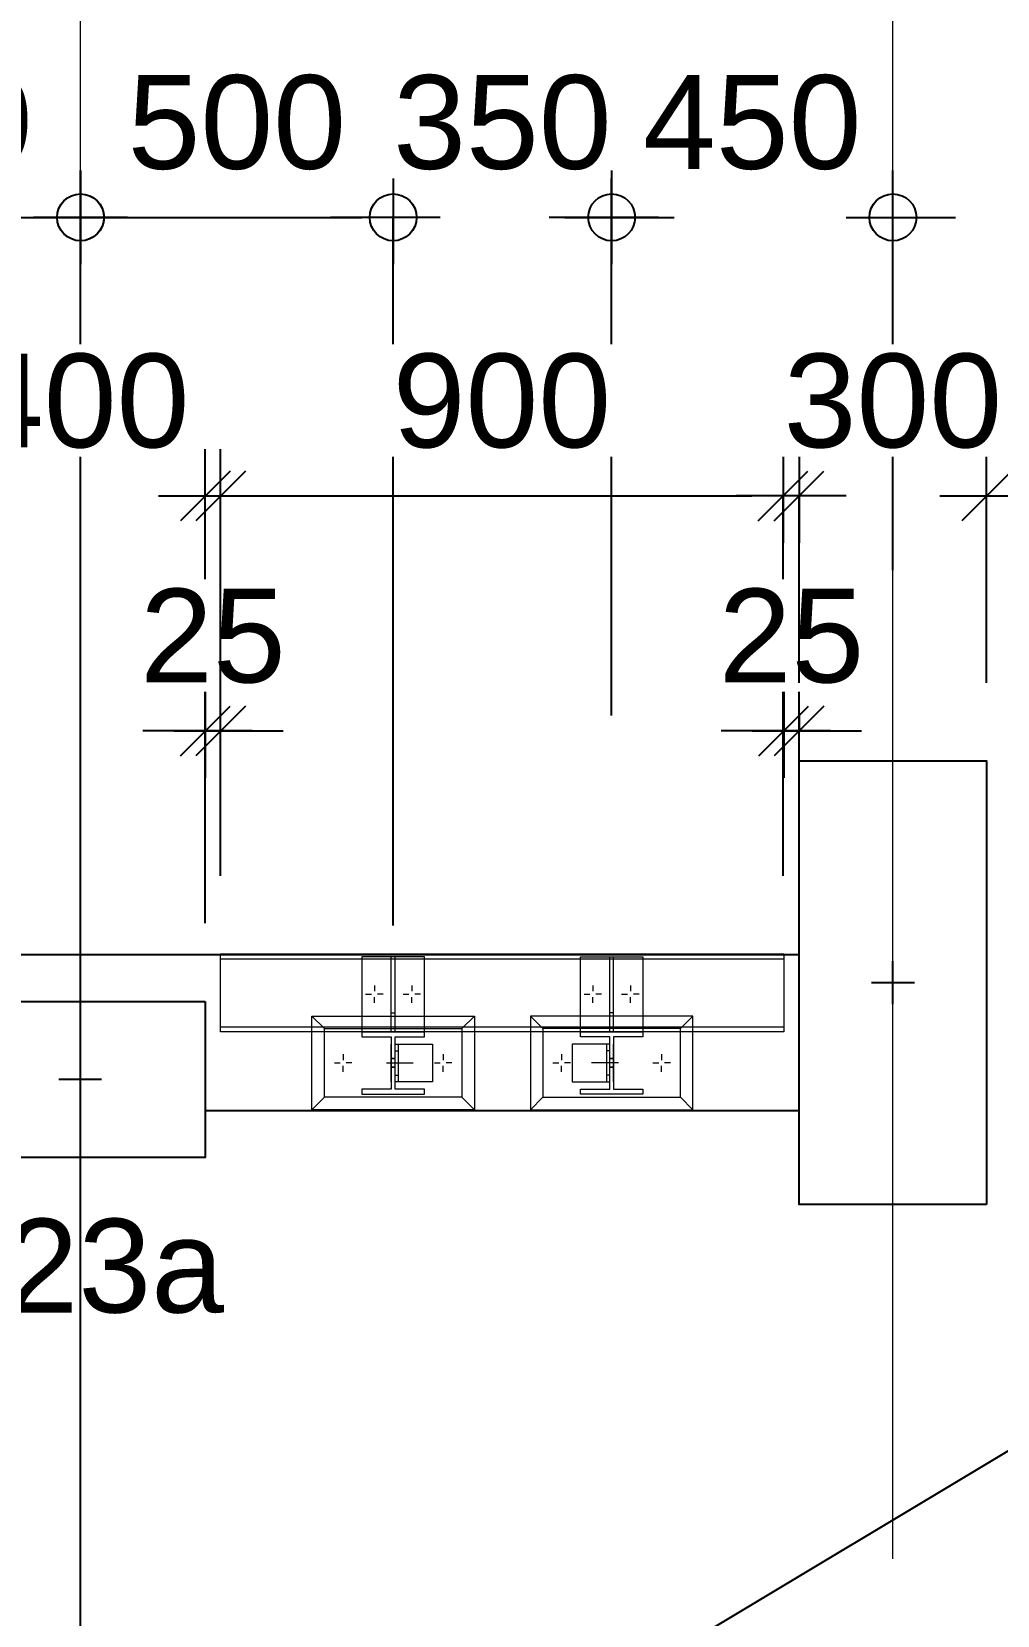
# Model space of a CAD drawing. Header units: millimetres. Extents: x 663313 to 1226001, y 1431724 to 1620898.
# Drawn here: x 663620.898 to 663622.443, y 1524778.217 to 1524780.751 of the extents above; entities that cross this region are included whole.
import ezdxf

# ---------------------------------------------------------------- set-up
doc = ezdxf.new("R2010")
doc.units = ezdxf.units.MM
for name, pattern in [('Grid Line', [22.225, 12.7, -3.175, 3.175, -3.175]), ('HIDDEN', [0.375, 0.25, -0.125]), ('XKITLINE00', [0]), ('XKITLINE02', [4, 2, -2])]:
    doc.linetypes.add(name, pattern=pattern)
doc.layers.get('Defpoints').update_dxf_attribs({"color": 140})
for name, color, linetype in [('000 - D I M', 1, 'Continuous'), ('BR', 6, 'Continuous'), ('CVA044__', 2, 'Continuous'), ('DIM', 1, 'Continuous')]:
    doc.layers.add(name, color=color, linetype=linetype)
for name, color, linetype, lineweight in [('Bolt', 7, 'Continuous', 0), ('Part', 2, 'Continuous', 0), ('S-GRID', 1, 'Continuous', 9)]:
    doc.layers.add(name, color=color, linetype=linetype, lineweight=lineweight)
doc.styles.add('Arial', font='arial.ttf')
doc.dimstyles.new('Dim-Cen', dxfattribs={"dimscale": 0.05, "dimtxt": 3, "dimasz": 1, "dimexe": 0, "dimexo": 1, "dimgap": 1.5, "dimtad": 1, "dimdec": 0, "dimlfac": 1000, "dimzin": 1, "dimdsep": 46, "dimtxsty": 'Arial', "dimblk": 'CEN1', "dimcen": 0.09, "dimclrd": 1, "dimclre": 49, "dimclrt": 3, "dimadec": 0, "dimazin": 0, "dimtfac": 1, "dimtdec": 0, "dimtix": 1, "dimtofl": 0, "dimtmove": 2, "dimatfit": 3, "dimfxl": 1, "dimtfill": 1, "dimtolj": 1, "dimtzin": 0, "dimarcsym": 1})
doc.dimstyles.new('Dim-End', dxfattribs={"dimscale": 0.05, "dimtxt": 3, "dimasz": 1, "dimexe": 0, "dimexo": 2.5, "dimgap": 1.5, "dimtad": 1, "dimdec": 0, "dimlfac": 1000, "dimzin": 1, "dimdsep": 46, "dimtxsty": 'Arial', "dimblk": 'END', "dimcen": 0.09, "dimclrd": 1, "dimclre": 49, "dimclrt": 3, "dimadec": 0, "dimazin": 0, "dimtfac": 1, "dimtdec": 0, "dimtix": 1, "dimtofl": 0, "dimtmove": 2, "dimatfit": 3, "dimfxl": 1, "dimtfill": 1, "dimtfillclr": 256, "dimtolj": 1, "dimtzin": 0, "dimarcsym": 0})

# ---------------------------------------------------------------- blocks, each defined once
blk = doc.blocks.new('C25')
at = {"layer": 'BR', "color": 1}
for p, q in [((0, 0.0343), (0, -0.0343)), ((-0.0343, 0), (0.0343, 0))]:
    blk.add_line(p, q, dxfattribs=at)
at = {"layer": 'BR', "color": 5, "ltscale": 5}
blk.add_lwpolyline([(-0.125, 0.2), (0.125, 0.2), (0.125, -0.2), (-0.125, -0.2)], close=True, dxfattribs=at)
blk = doc.blocks.new('C32')
at = {"layer": 'BR', "color": 1}
for p, q in [((0, 0.0343), (0, -0.0343)), ((-0.0343, 0), (0.0343, 0))]:
    blk.add_line(p, q, dxfattribs=at)
at = {"layer": 'BR', "color": 5, "ltscale": 5}
blk.add_lwpolyline([(-0.15, 0.355), (0.15, 0.355), (0.15, -0.355), (-0.15, -0.355)], close=True, dxfattribs=at)
blk = doc.blocks.new('CEN1')
at = {"color": 1}
for p, q in [((0, 1.5), (0, -1.5)), ((1.5, 0), (-1.5, 0))]:
    blk.add_line(p, q, dxfattribs=at)
at = {"color": 3}
blk.add_circle((0, 0), 0.75, dxfattribs=at)
blk = doc.blocks.new('*D4428')
at = {"layer": '000 - D I M', "color": 49, "lineweight": -2, "transparency": 16777216}
for p, q in [((663620.4767, 1524780.2072), (663620.4767, 1524780.4539)), ((663620.9762, 1524774.1427), (663620.9762, 1524780.4539))]:
    blk.add_line(p, q, dxfattribs=at)
at = {"layer": '000 - D I M', "color": 1, "lineweight": -2, "transparency": 16777216}
blk.add_line((663620.5267, 1524780.4539), (663620.9262, 1524780.4539), dxfattribs=at)
at = {"layer": 'Defpoints', "color": 0, "transparency": 16777216}
for p in [(663620.9762, 1524780.4539), (663620.4767, 1524780.1572), (663620.9762, 1524774.0927)]:
    blk.add_point(p, dxfattribs=at)
at = {"layer": '000 - D I M', "color": 1, "lineweight": -2, "transparency": 16777216, "xscale": 0.05, "yscale": 0.05, "zscale": 0.05, "rotation": 180}
blk.add_blockref('CEN1', (663620.4767, 1524780.4539), dxfattribs=at)
at = {"layer": '000 - D I M', "color": 1, "lineweight": -2, "transparency": 16777216, "xscale": 0.05, "yscale": 0.05, "zscale": 0.05}
blk.add_blockref('CEN1', (663620.9762, 1524780.4539), dxfattribs=at)
at = {"layer": '000 - D I M', "color": 3, "transparency": 16777216, "insert": (663620.7265, 1524780.6055), "char_height": 0.15, "attachment_point": 5, "style": 'Arial', "bg_fill": 3, "box_fill_scale": 1.1, "bg_fill_color": 256, "bg_fill_true_color": 13158600, "bg_fill_transparency": 0}
blk.add_mtext('\\A1;499', dxfattribs=at)
blk = doc.blocks.new('44')
at = {"layer": 'Bolt', "color": 21, "linetype": 'XKITLINE00', "lineweight": 0}
for p, q in [((31.2666, 28.4456), (31.2759, 28.4456)), ((31.2666, 28.4456), (31.2759, 28.4456)), ((31.2806, 28.4596), (31.2806, 28.4503)), ((31.2806, 28.4596), (31.2806, 28.4503)), ((31.2806, 28.4316), (31.2806, 28.4409)), ((31.2806, 28.4316), (31.2806, 28.4409)), ((31.2946, 28.4456), (31.2852, 28.4456)), ((31.2946, 28.4456), (31.2852, 28.4456)), ((31.3766, 28.3956), (31.3859, 28.3956)), ((31.3906, 28.4096), (31.3906, 28.4003)), ((31.3906, 28.3816), (31.3906, 28.3909)), ((31.4046, 28.3956), (31.3952, 28.3956)), ((31.3766, 28.3356), (31.3859, 28.3356)), ((31.3906, 28.3496), (31.3906, 28.3403)), ((31.4046, 28.3356), (31.3952, 28.3356)), ((31.3906, 28.3216), (31.3906, 28.3309)), ((31.2666, 28.2856), (31.2759, 28.2856)), ((31.2666, 28.2856), (31.2759, 28.2856)), ((31.2806, 28.2996), (31.2806, 28.2903)), ((31.2806, 28.2996), (31.2806, 28.2903)), ((31.2946, 28.2856), (31.2852, 28.2856)), ((31.2946, 28.2856), (31.2852, 28.2856)), ((31.2806, 28.2716), (31.2806, 28.2809)), ((31.2806, 28.2716), (31.2806, 28.2809)), ((31.2806, 28.11), (31.2806, 28.1007)), ((31.2806, 28.11), (31.2806, 28.1007)), ((31.2666, 28.096), (31.2759, 28.096)), ((31.2666, 28.096), (31.2759, 28.096)), ((31.2806, 28.082), (31.2806, 28.0913)), ((31.2806, 28.082), (31.2806, 28.0913)), ((31.2946, 28.096), (31.2852, 28.096)), ((31.2946, 28.096), (31.2852, 28.096)), ((31.3906, 28.06), (31.3906, 28.0507)), ((31.3766, 28.046), (31.3859, 28.046)), ((31.3906, 28.032), (31.3906, 28.0413)), ((31.4046, 28.046), (31.3952, 28.046)), ((31.3766, 27.986), (31.3859, 27.986)), ((31.3906, 28), (31.3906, 27.9907)), ((31.3906, 27.972), (31.3906, 27.9813)), ((31.4046, 27.986), (31.3952, 27.986)), ((31.2666, 27.936), (31.2759, 27.936)), ((31.2666, 27.936), (31.2759, 27.936)), ((31.2806, 27.95), (31.2806, 27.9407)), ((31.2806, 27.95), (31.2806, 27.9407)), ((31.2806, 27.922), (31.2806, 27.9313)), ((31.2806, 27.922), (31.2806, 27.9313)), ((31.2946, 27.936), (31.2852, 27.936)), ((31.2946, 27.936), (31.2852, 27.936))]:
    blk.add_line(p, q, dxfattribs=at)
at = {"layer": 'Bolt', "color": 21, "linetype": 'XKITLINE02', "lineweight": 0}
for p, q in [((31.2611, 28.3626), (31.2611, 28.3576)), ((31.2736, 28.3686), (31.2736, 28.3626)), ((31.2736, 28.3626), (31.2736, 28.3686)), ((31.2806, 28.3765), (31.2806, 28.3336)), ((31.2876, 28.3686), (31.2876, 28.3626)), ((31.2876, 28.3626), (31.2876, 28.3686)), ((31.3001, 28.3626), (31.3001, 28.3576)), ((31.2806, 28.0051), (31.2806, 28.048)), ((31.2611, 28.019), (31.2611, 28.024)), ((31.2736, 28.019), (31.2736, 28.013)), ((31.2736, 28.013), (31.2736, 28.019)), ((31.2876, 28.019), (31.2876, 28.013)), ((31.2876, 28.013), (31.2876, 28.019)), ((31.3001, 28.019), (31.3001, 28.024))]:
    blk.add_line(p, q, dxfattribs=at)
at = {"layer": 'Part', "color": 251, "linetype": 'HIDDEN', "lineweight": 0, "ltscale": 5}
for p, q in [((31.3382, 28.6406), (31.3382, 27.7406)), ((31.4472, 28.6406), (31.4472, 27.7406))]:
    blk.add_line(p, q, dxfattribs=at)
at = {"layer": 'Part', "color": 21, "linetype": 'XKITLINE00', "lineweight": 0}
blk.add_line((31.4552, 28.6406), (31.4552, 27.7406), dxfattribs=at)
at = {"layer": 'Part', "lineweight": 0}
for p, q in [((31.2056, 28.4956), (31.2256, 28.4756)), ((31.2056, 28.2356), (31.2256, 28.2556)), ((31.2056, 28.146), (31.2256, 28.126)), ((31.2056, 27.886), (31.2256, 27.906))]:
    blk.add_line(p, q, dxfattribs=at)
at = {"layer": 'Part', "color": 252, "linetype": 'HIDDEN', "lineweight": 0, "ltscale": 2}
for p, q in [((31.3356, 28.4756), (31.3556, 28.4956)), ((31.3356, 28.2556), (31.3556, 28.2356)), ((31.3356, 28.126), (31.3556, 28.146)), ((31.3356, 27.906), (31.3556, 27.886))]:
    blk.add_line(p, q, dxfattribs=at)
at = {"layer": 'Part', "color": 21, "linetype": 'XKITLINE02', "lineweight": 0}
for p, q in [((31.3306, 28.4156), (31.3306, 28.3156)), ((31.2506, 28.3686), (31.3106, 28.3686)), ((31.2506, 28.3626), (31.3106, 28.3626)), ((31.3606, 28.3686), (31.3606, 28.3626)), ((31.3306, 27.966), (31.3306, 28.066)), ((31.2506, 28.019), (31.3106, 28.019)), ((31.2506, 28.013), (31.3106, 28.013)), ((31.3606, 28.013), (31.3606, 28.019))]:
    blk.add_line(p, q, dxfattribs=at)
at = {"layer": 'Part', "linetype": 'XKITLINE02', "lineweight": 0}
for p, q in [((31.3306, 28.3686), (31.4506, 28.3686)), ((31.3306, 28.3626), (31.4506, 28.3626)), ((31.3106, 28.3576), (31.2506, 28.3576)), ((31.3106, 28.024), (31.2506, 28.024)), ((31.3306, 28.019), (31.4506, 28.019)), ((31.3306, 28.013), (31.4506, 28.013))]:
    blk.add_line(p, q, dxfattribs=at)
at = {"layer": 'Part', "color": 4, "lineweight": 0}
blk.add_lwpolyline([(31.3302, 27.7406), (31.3302, 28.6416), (31.4552, 28.6416), (31.4552, 27.7406), (31.3302, 27.7406)], dxfattribs=at)
at = {"layer": 'Part', "lineweight": 0}
for points in [[(31.3306, 28.2356), (31.2056, 28.2356), (31.2056, 28.4956), (31.3306, 28.4956)], [(31.3306, 28.2556), (31.2256, 28.2556), (31.2256, 28.4756), (31.3306, 28.4756)], [(31.3306, 28.146), (31.2056, 28.146), (31.2056, 27.886), (31.3306, 27.886)], [(31.3306, 28.126), (31.2256, 28.126), (31.2256, 27.906), (31.3306, 27.906)]]:
    blk.add_lwpolyline(points, dxfattribs=at)
at = {"layer": 'Part', "color": 252, "linetype": 'HIDDEN', "lineweight": 0, "ltscale": 2}
for points in [[(31.3306, 28.4956), (31.3556, 28.4956), (31.3556, 28.2356), (31.3306, 28.2356)], [(31.3306, 28.4756), (31.3356, 28.4756), (31.3356, 28.2556), (31.3306, 28.2556)], [(31.3306, 27.886), (31.3556, 27.886), (31.3556, 28.146), (31.3306, 28.146)], [(31.3306, 27.906), (31.3356, 27.906), (31.3356, 28.126), (31.3306, 28.126)]]:
    blk.add_lwpolyline(points, dxfattribs=at)
at = {"layer": 'Part', "linetype": 'XKITLINE02', "lineweight": 0}
for points in [[(31.3306, 28.4156), (31.3226, 28.4156), (31.3226, 28.3686), (31.2386, 28.3686), (31.2386, 28.4156), (31.2306, 28.4156), (31.2306, 28.3156), (31.2386, 28.3156), (31.2386, 28.3626), (31.3226, 28.3626), (31.3226, 28.3156), (31.3306, 28.3156)], [(31.3306, 27.966), (31.3226, 27.966), (31.3226, 28.013), (31.2386, 28.013), (31.2386, 27.966), (31.2306, 27.966), (31.2306, 28.066), (31.2386, 28.066), (31.2386, 28.019), (31.3226, 28.019), (31.3226, 28.066), (31.3306, 28.066)]]:
    blk.add_lwpolyline(points, close=True, dxfattribs=at)
for points in [[(31.3306, 28.3156), (31.4506, 28.3156), (31.4506, 28.4156), (31.3306, 28.4156)], [(31.3106, 28.3626), (31.3106, 28.3026), (31.2506, 28.3026), (31.2506, 28.3626)], [(31.3106, 28.019), (31.3106, 28.079), (31.2506, 28.079), (31.2506, 28.019)], [(31.3306, 28.066), (31.4506, 28.066), (31.4506, 27.966), (31.3306, 27.966)]]:
    blk.add_lwpolyline(points, dxfattribs=at)
blk = doc.blocks.new('*D4045')
at = {"layer": '000 - D I M', "color": 49, "lineweight": -2, "transparency": 16777216}
for p, q in [((663620.9763, 1524780.1619), (663620.9763, 1524780.4539)), ((663621.4764, 1524779.3208), (663621.4764, 1524780.4539))]:
    blk.add_line(p, q, dxfattribs=at)
at = {"layer": '000 - D I M', "color": 1, "lineweight": -2, "transparency": 16777216}
blk.add_line((663621.0263, 1524780.4539), (663621.4264, 1524780.4539), dxfattribs=at)
at = {"layer": 'Defpoints', "color": 0, "transparency": 16777216}
for p in [(663621.4764, 1524780.4539), (663620.9763, 1524780.1119), (663621.4764, 1524779.2708)]:
    blk.add_point(p, dxfattribs=at)
at = {"layer": '000 - D I M', "color": 1, "lineweight": -2, "transparency": 16777216, "xscale": 0.05, "yscale": 0.05, "zscale": 0.05, "rotation": 180}
blk.add_blockref('CEN1', (663620.9763, 1524780.4539), dxfattribs=at)
at = {"layer": '000 - D I M', "color": 1, "lineweight": -2, "transparency": 16777216, "xscale": 0.05, "yscale": 0.05, "zscale": 0.05}
blk.add_blockref('CEN1', (663621.4764, 1524780.4539), dxfattribs=at)
at = {"layer": '000 - D I M', "color": 3, "transparency": 16777216, "insert": (663621.2263, 1524780.6055), "char_height": 0.15, "attachment_point": 5, "style": 'Arial', "bg_fill": 3, "box_fill_scale": 1.1, "bg_fill_color": 256, "bg_fill_true_color": 13158600, "bg_fill_transparency": 0}
blk.add_mtext('\\A1;500', dxfattribs=at)
blk = doc.blocks.new('*D4046')
at = {"layer": '000 - D I M', "color": 1, "lineweight": -2, "transparency": 16777216}
for p, q in [((663621.4264, 1524780.4539), (663621.3764, 1524780.4539)), ((663621.876, 1524780.4539), (663621.926, 1524780.4539))]:
    blk.add_line(p, q, dxfattribs=at)
at = {"layer": '000 - D I M', "color": 49, "lineweight": -2, "transparency": 16777216}
for p, q in [((663621.4764, 1524779.657), (663621.4764, 1524780.4539)), ((663621.826, 1524779.657), (663621.826, 1524780.4539))]:
    blk.add_line(p, q, dxfattribs=at)
at = {"layer": 'Defpoints', "color": 0, "transparency": 16777216}
for p in [(663621.826, 1524780.4539), (663621.4764, 1524779.607), (663621.826, 1524779.607)]:
    blk.add_point(p, dxfattribs=at)
at = {"layer": '000 - D I M', "color": 1, "lineweight": -2, "transparency": 16777216, "xscale": 0.05, "yscale": 0.05, "zscale": 0.05}
blk.add_blockref('CEN1', (663621.4764, 1524780.4539), dxfattribs=at)
at = {"layer": '000 - D I M', "color": 1, "lineweight": -2, "transparency": 16777216, "xscale": 0.05, "yscale": 0.05, "zscale": 0.05, "rotation": 180}
blk.add_blockref('CEN1', (663621.826, 1524780.4539), dxfattribs=at)
at = {"layer": '000 - D I M', "color": 3, "transparency": 16777216, "insert": (663621.6512, 1524780.6055), "char_height": 0.15, "attachment_point": 5, "style": 'Arial', "bg_fill": 3, "box_fill_scale": 1.1, "bg_fill_color": 256, "bg_fill_true_color": 13158600, "bg_fill_transparency": 0}
blk.add_mtext('\\A1;350', dxfattribs=at)
blk = doc.blocks.new('*D4457')
at = {"layer": '000 - D I M', "color": 1, "lineweight": -2, "transparency": 16777216}
for p, q in [((663621.776, 1524780.4539), (663621.726, 1524780.4539)), ((663622.326, 1524780.4539), (663622.376, 1524780.4539))]:
    blk.add_line(p, q, dxfattribs=at)
at = {"layer": '000 - D I M', "color": 49, "lineweight": -2, "transparency": 16777216}
for p, q in [((663621.826, 1524779.8892), (663621.826, 1524780.4539)), ((663622.276, 1524779.8892), (663622.276, 1524780.4539))]:
    blk.add_line(p, q, dxfattribs=at)
at = {"layer": 'Defpoints', "color": 0, "transparency": 16777216}
for p in [(663621.826, 1524780.4539), (663621.826, 1524779.8392), (663622.276, 1524779.8392)]:
    blk.add_point(p, dxfattribs=at)
at = {"layer": '000 - D I M', "color": 1, "lineweight": -2, "transparency": 16777216, "xscale": 0.05, "yscale": 0.05, "zscale": 0.05}
blk.add_blockref('CEN1', (663621.826, 1524780.4539), dxfattribs=at)
at = {"layer": '000 - D I M', "color": 1, "lineweight": -2, "transparency": 16777216, "xscale": 0.05, "yscale": 0.05, "zscale": 0.05, "rotation": 180}
blk.add_blockref('CEN1', (663622.276, 1524780.4539), dxfattribs=at)
at = {"layer": '000 - D I M', "color": 3, "transparency": 16777216, "insert": (663622.051, 1524780.6055), "char_height": 0.15, "attachment_point": 5, "style": 'Arial', "bg_fill": 3, "box_fill_scale": 1.1, "bg_fill_color": 256, "bg_fill_true_color": 13158600, "bg_fill_transparency": 0}
blk.add_mtext('\\A1;450', dxfattribs=at)
blk = doc.blocks.new('END')
at = {"color": 1}
for p, q in [((0, 1.5), (0, -1.5)), ((1.5, 0), (-1.5, 0))]:
    blk.add_line(p, q, dxfattribs=at)
at = {"color": 3}
blk.add_line((-0.795, -0.795), (0.795, 0.795), dxfattribs=at)
blk = doc.blocks.new('*D4047')
at = {"layer": '000 - D I M', "color": 1, "lineweight": -2, "transparency": 16777216}
for p, q in [((663620.7257, 1524780.0082), (663620.6757, 1524780.0082)), ((663621.2257, 1524780.0082), (663621.2757, 1524780.0082))]:
    blk.add_line(p, q, dxfattribs=at)
at = {"layer": '000 - D I M', "color": 49, "lineweight": -2, "transparency": 16777216}
for p, q in [((663620.7757, 1524779.3243), (663620.7757, 1524780.0082)), ((663621.1757, 1524779.3243), (663621.1757, 1524780.0082))]:
    blk.add_line(p, q, dxfattribs=at)
at = {"layer": 'Defpoints', "color": 0, "transparency": 16777216}
for p in [(663621.1757, 1524780.0082), (663620.7757, 1524779.1993), (663621.1757, 1524779.1993)]:
    blk.add_point(p, dxfattribs=at)
at = {"layer": '000 - D I M', "color": 1, "lineweight": -2, "transparency": 16777216, "xscale": 0.05, "yscale": 0.05, "zscale": 0.05}
blk.add_blockref('END', (663620.7757, 1524780.0082), dxfattribs=at)
at = {"layer": '000 - D I M', "color": 1, "lineweight": -2, "transparency": 16777216, "xscale": 0.05, "yscale": 0.05, "zscale": 0.05, "rotation": 180}
blk.add_blockref('END', (663621.1757, 1524780.0082), dxfattribs=at)
at = {"layer": '000 - D I M', "color": 3, "transparency": 16777216, "insert": (663620.9757, 1524780.1598), "char_height": 0.15, "attachment_point": 5, "style": 'Arial', "bg_fill": 3, "box_fill_scale": 1.1, "bg_fill_color": 256, "bg_fill_true_color": 13158600, "bg_fill_transparency": 0}
blk.add_mtext('\\A1;400', dxfattribs=at)
blk = doc.blocks.new('*D4048')
at = {"layer": '000 - D I M', "color": 1, "lineweight": -2, "transparency": 16777216}
for p, q in [((663621.1257, 1524779.632), (663621.0757, 1524779.632)), ((663621.2504, 1524779.632), (663621.3004, 1524779.632))]:
    blk.add_line(p, q, dxfattribs=at)
at = {"layer": '000 - D I M', "color": 49, "lineweight": -2, "transparency": 16777216}
for p, q in [((663621.1757, 1524779.3243), (663621.1757, 1524779.632)), ((663621.2004, 1524779.4004), (663621.2004, 1524779.632))]:
    blk.add_line(p, q, dxfattribs=at)
at = {"layer": 'Defpoints', "color": 0, "transparency": 16777216}
for p in [(663621.2004, 1524779.632), (663621.2004, 1524779.2754), (663621.1757, 1524779.1993)]:
    blk.add_point(p, dxfattribs=at)
at = {"layer": '000 - D I M', "color": 1, "lineweight": -2, "transparency": 16777216, "xscale": 0.05, "yscale": 0.05, "zscale": 0.05}
blk.add_blockref('END', (663621.1757, 1524779.632), dxfattribs=at)
at = {"layer": '000 - D I M', "color": 1, "lineweight": -2, "transparency": 16777216, "xscale": 0.05, "yscale": 0.05, "zscale": 0.05, "rotation": 180}
blk.add_blockref('END', (663621.2004, 1524779.632), dxfattribs=at)
at = {"layer": '000 - D I M', "color": 3, "transparency": 16777216, "insert": (663621.188, 1524779.7836), "char_height": 0.15, "attachment_point": 5, "style": 'Arial', "bg_fill": 3, "box_fill_scale": 1.1, "bg_fill_color": 256, "bg_fill_true_color": 13158600, "bg_fill_transparency": 0}
blk.add_mtext('\\A1;25', dxfattribs=at)
blk = doc.blocks.new('*D4049')
at = {"layer": '000 - D I M', "color": 49, "lineweight": -2, "transparency": 16777216}
for p, q in [((663621.2004, 1524779.4004), (663621.2004, 1524780.0082)), ((663622.1004, 1524779.4004), (663622.1004, 1524780.0082))]:
    blk.add_line(p, q, dxfattribs=at)
at = {"layer": '000 - D I M', "color": 1, "lineweight": -2, "transparency": 16777216}
blk.add_line((663621.2504, 1524780.0082), (663622.0504, 1524780.0082), dxfattribs=at)
at = {"layer": 'Defpoints', "color": 0, "transparency": 16777216}
for p in [(663622.1004, 1524780.0082), (663621.2004, 1524779.2754), (663622.1004, 1524779.2754)]:
    blk.add_point(p, dxfattribs=at)
at = {"layer": '000 - D I M', "color": 1, "lineweight": -2, "transparency": 16777216, "xscale": 0.05, "yscale": 0.05, "zscale": 0.05, "rotation": 180}
blk.add_blockref('END', (663621.2004, 1524780.0082), dxfattribs=at)
at = {"layer": '000 - D I M', "color": 1, "lineweight": -2, "transparency": 16777216, "xscale": 0.05, "yscale": 0.05, "zscale": 0.05}
blk.add_blockref('END', (663622.1004, 1524780.0082), dxfattribs=at)
at = {"layer": '000 - D I M', "color": 3, "transparency": 16777216, "insert": (663621.6504, 1524780.1598), "char_height": 0.15, "attachment_point": 5, "style": 'Arial', "bg_fill": 3, "box_fill_scale": 1.1, "bg_fill_color": 256, "bg_fill_true_color": 13158600, "bg_fill_transparency": 0}
blk.add_mtext('\\A1;900', dxfattribs=at)
blk = doc.blocks.new('*D4050')
at = {"layer": '000 - D I M', "color": 49, "lineweight": -2, "transparency": 16777216}
for p, q in [((663622.1014, 1524779.6604), (663622.1014, 1524779.632)), ((663622.126, 1524779.6604), (663622.126, 1524779.632))]:
    blk.add_line(p, q, dxfattribs=at)
at = {"layer": '000 - D I M', "color": 1, "lineweight": -2, "transparency": 16777216}
for p, q in [((663622.0514, 1524779.632), (663622.0014, 1524779.632)), ((663622.176, 1524779.632), (663622.226, 1524779.632))]:
    blk.add_line(p, q, dxfattribs=at)
at = {"layer": 'Defpoints', "color": 0, "transparency": 16777216}
for p in [(663622.1014, 1524779.632), (663622.1014, 1524779.5354), (663622.126, 1524779.5354)]:
    blk.add_point(p, dxfattribs=at)
at = {"layer": '000 - D I M', "color": 1, "lineweight": -2, "transparency": 16777216, "xscale": 0.05, "yscale": 0.05, "zscale": 0.05}
blk.add_blockref('END', (663622.1014, 1524779.632), dxfattribs=at)
at = {"layer": '000 - D I M', "color": 1, "lineweight": -2, "transparency": 16777216, "xscale": 0.05, "yscale": 0.05, "zscale": 0.05, "rotation": 180}
blk.add_blockref('END', (663622.126, 1524779.632), dxfattribs=at)
at = {"layer": '000 - D I M', "color": 3, "transparency": 16777216, "insert": (663622.1137, 1524779.7836), "char_height": 0.15, "attachment_point": 5, "style": 'Arial', "bg_fill": 3, "box_fill_scale": 1.1, "bg_fill_color": 256, "bg_fill_true_color": 13158600, "bg_fill_transparency": 0}
blk.add_mtext('\\A1;25', dxfattribs=at)
blk = doc.blocks.new('*D3990')
at = {"layer": '000 - D I M', "color": 1, "lineweight": -2, "transparency": 16777216}
for p, q in [((663622.076, 1524780.0082), (663622.026, 1524780.0082)), ((663622.476, 1524780.0082), (663622.526, 1524780.0082))]:
    blk.add_line(p, q, dxfattribs=at)
at = {"layer": '000 - D I M', "color": 49, "lineweight": -2, "transparency": 16777216}
for p, q in [((663622.126, 1524779.7091), (663622.126, 1524780.0082)), ((663622.426, 1524779.7091), (663622.426, 1524780.0082))]:
    blk.add_line(p, q, dxfattribs=at)
at = {"layer": 'Defpoints', "color": 0, "transparency": 16777216}
for p in [(663622.426, 1524780.0082), (663622.126, 1524779.5841), (663622.426, 1524779.5841)]:
    blk.add_point(p, dxfattribs=at)
at = {"layer": '000 - D I M', "color": 1, "lineweight": -2, "transparency": 16777216, "xscale": 0.05, "yscale": 0.05, "zscale": 0.05}
blk.add_blockref('END', (663622.126, 1524780.0082), dxfattribs=at)
at = {"layer": '000 - D I M', "color": 1, "lineweight": -2, "transparency": 16777216, "xscale": 0.05, "yscale": 0.05, "zscale": 0.05, "rotation": 180}
blk.add_blockref('END', (663622.426, 1524780.0082), dxfattribs=at)
at = {"layer": '000 - D I M', "color": 3, "transparency": 16777216, "insert": (663622.276, 1524780.1598), "char_height": 0.15, "attachment_point": 5, "style": 'Arial', "bg_fill": 3, "box_fill_scale": 1.1, "bg_fill_color": 256, "bg_fill_true_color": 13158600, "bg_fill_transparency": 0}
blk.add_mtext('\\A1;300', dxfattribs=at)

msp = doc.modelspace()

# ---------------------------------------------------------------- linework, layer by layer
at = {"layer": 'DIM', "linetype": 'HIDDEN', "ltscale": 50}
msp.add_line((663604.876, 1524767.9341), (663624.301, 1524779.5842), dxfattribs=at)
at = {"layer": 'DIM', "color": 2}
msp.add_line((663620.7507, 1524779.2743), (663622.126, 1524779.2743), dxfattribs=at)
at = {"layer": 'S-GRID', "color": 251, "linetype": 'Grid Line', "ltscale": 0.6}
for p, q in [((663620.976, 1524765.5065), (663620.9764, 1524782.0874)), ((663622.276, 1524778.307), (663622.2761, 1524782.0874))]:
    msp.add_line(p, q, dxfattribs=at)
msp.add_lwpolyline([(663633.9561, 1524779.4591), (663621.902, 1524779.4591)], dxfattribs=at)

# ---------------------------------------------------------------- block references
at = {"color": 2, "rotation": 179.9986050943041}
msp.add_blockref('C32', (663622.276, 1524779.2291), dxfattribs=at)
at = {"layer": 'DIM', "color": 2, "rotation": 269.998605212187}
msp.add_blockref('C25', (663620.9757, 1524779.0743), dxfattribs=at)

# ---------------------------------------------------------------- next in the draw order: texts
at = {"layer": 'CVA044__', "color": 3, "insert": (663620.9554, 1524778.7753), "char_height": 0.15, "attachment_point": 5, "style": 'Arial', "bg_fill": 3, "box_fill_scale": 1.1, "bg_fill_color": 256, "bg_fill_true_color": 13158600, "bg_fill_transparency": 0}
msp.add_mtext('\\A1;C23a', dxfattribs=at)

# ---------------------------------------------------------------- next in the draw order: dimensions: what is measured, and where the dimension line sits
at = {"layer": '000 - D I M'}
dim = msp.add_linear_dim(base=(663620.97618, 1524780.45389), p1=(663620.47673, 1524780.15721), p2=(663620.97618, 1524774.09267), dimstyle='Dim-Cen', dxfattribs=at)
dim.commit()
dim.dimension.update_dxf_attribs({"geometry": '*D4428', "text_midpoint": (663620.72645, 1524780.60548)})

# ---------------------------------------------------------------- next in the draw order: block references
at = {"rotation": 90}
msp.add_blockref('44', (663649.842, 1524747.8202), dxfattribs=at)

# ---------------------------------------------------------------- next in the draw order: linework, layer by layer
at = {"layer": 'DIM', "color": 2}
msp.add_line((663621.1757, 1524779.0244), (663622.126, 1524779.0244), dxfattribs=at)

# ---------------------------------------------------------------- next in the draw order: dimensions: what is measured, and where the dimension line sits
at = {"layer": '000 - D I M'}
dim = msp.add_linear_dim(base=(663621.4764, 1524780.4539), p1=(663620.9763, 1524780.1119), p2=(663621.4764, 1524779.2708), dimstyle='Dim-Cen', dxfattribs=at)
dim.commit()
dim.dimension.update_dxf_attribs({"geometry": '*D4045', "text_midpoint": (663621.2263, 1524780.6055)})

# ---------------------------------------------------------------- next in the draw order: dimensions: what is measured, and where the dimension line sits
for base, p1, p2, dimstyle, picture, middle in [((663621.826, 1524780.4539), (663621.4764, 1524779.607), (663621.826, 1524779.607), 'Dim-Cen', '*D4046', (663621.6512, 1524780.6055)), ((663621.1757, 1524780.0082), (663620.7757, 1524779.1993), (663621.1757, 1524779.1993), 'Dim-End', '*D4047', (663620.9757, 1524780.1598))]:
    dim = msp.add_linear_dim(base=base, p1=p1, p2=p2, dimstyle=dimstyle, dxfattribs=at)
    dim.commit()
    dim.dimension.update_dxf_attribs({"geometry": picture, "text_midpoint": middle})

# ---------------------------------------------------------------- next in the draw order: dimensions: what is measured, and where the dimension line sits
for base, p1, p2, dimstyle, picture, middle in [((663621.826, 1524780.4539), (663622.276, 1524779.8392), (663621.826, 1524779.8392), 'Dim-Cen', '*D4457', (663622.051, 1524780.6055)), ((663621.2004, 1524779.632), (663621.1757, 1524779.1993), (663621.2004, 1524779.2754), 'Dim-End', '*D4048', (663621.188, 1524779.7836))]:
    dim = msp.add_linear_dim(base=base, p1=p1, p2=p2, dimstyle=dimstyle, dxfattribs=at)
    dim.commit()
    dim.dimension.update_dxf_attribs({"geometry": picture, "text_midpoint": middle})

# ---------------------------------------------------------------- next in the draw order: dimensions: what is measured, and where the dimension line sits
dim = msp.add_linear_dim(base=(663622.1004, 1524780.0082), p1=(663621.2004, 1524779.2754), p2=(663622.1004, 1524779.2754), dimstyle='Dim-End', dxfattribs=at)
dim.commit()
dim.dimension.update_dxf_attribs({"geometry": '*D4049', "text_midpoint": (663621.6504, 1524780.1598)})

# ---------------------------------------------------------------- next in the draw order: dimensions: what is measured, and where the dimension line sits
dim = msp.add_linear_dim(base=(663622.1014, 1524779.632), p1=(663622.126, 1524779.5354), p2=(663622.1014, 1524779.5354), dimstyle='Dim-End', dxfattribs=at)
dim.commit()
dim.dimension.update_dxf_attribs({"geometry": '*D4050', "text_midpoint": (663622.1137, 1524779.7836)})

# ---------------------------------------------------------------- next in the draw order: dimensions: what is measured, and where the dimension line sits
dim = msp.add_linear_dim(base=(663622.426, 1524780.0082), p1=(663622.126, 1524779.5841), p2=(663622.426, 1524779.5841), dimstyle='Dim-End', dxfattribs=at)
dim.commit()
dim.dimension.update_dxf_attribs({"geometry": '*D3990', "text_midpoint": (663622.276, 1524780.1598)})

doc.saveas('drawing.dxf')
